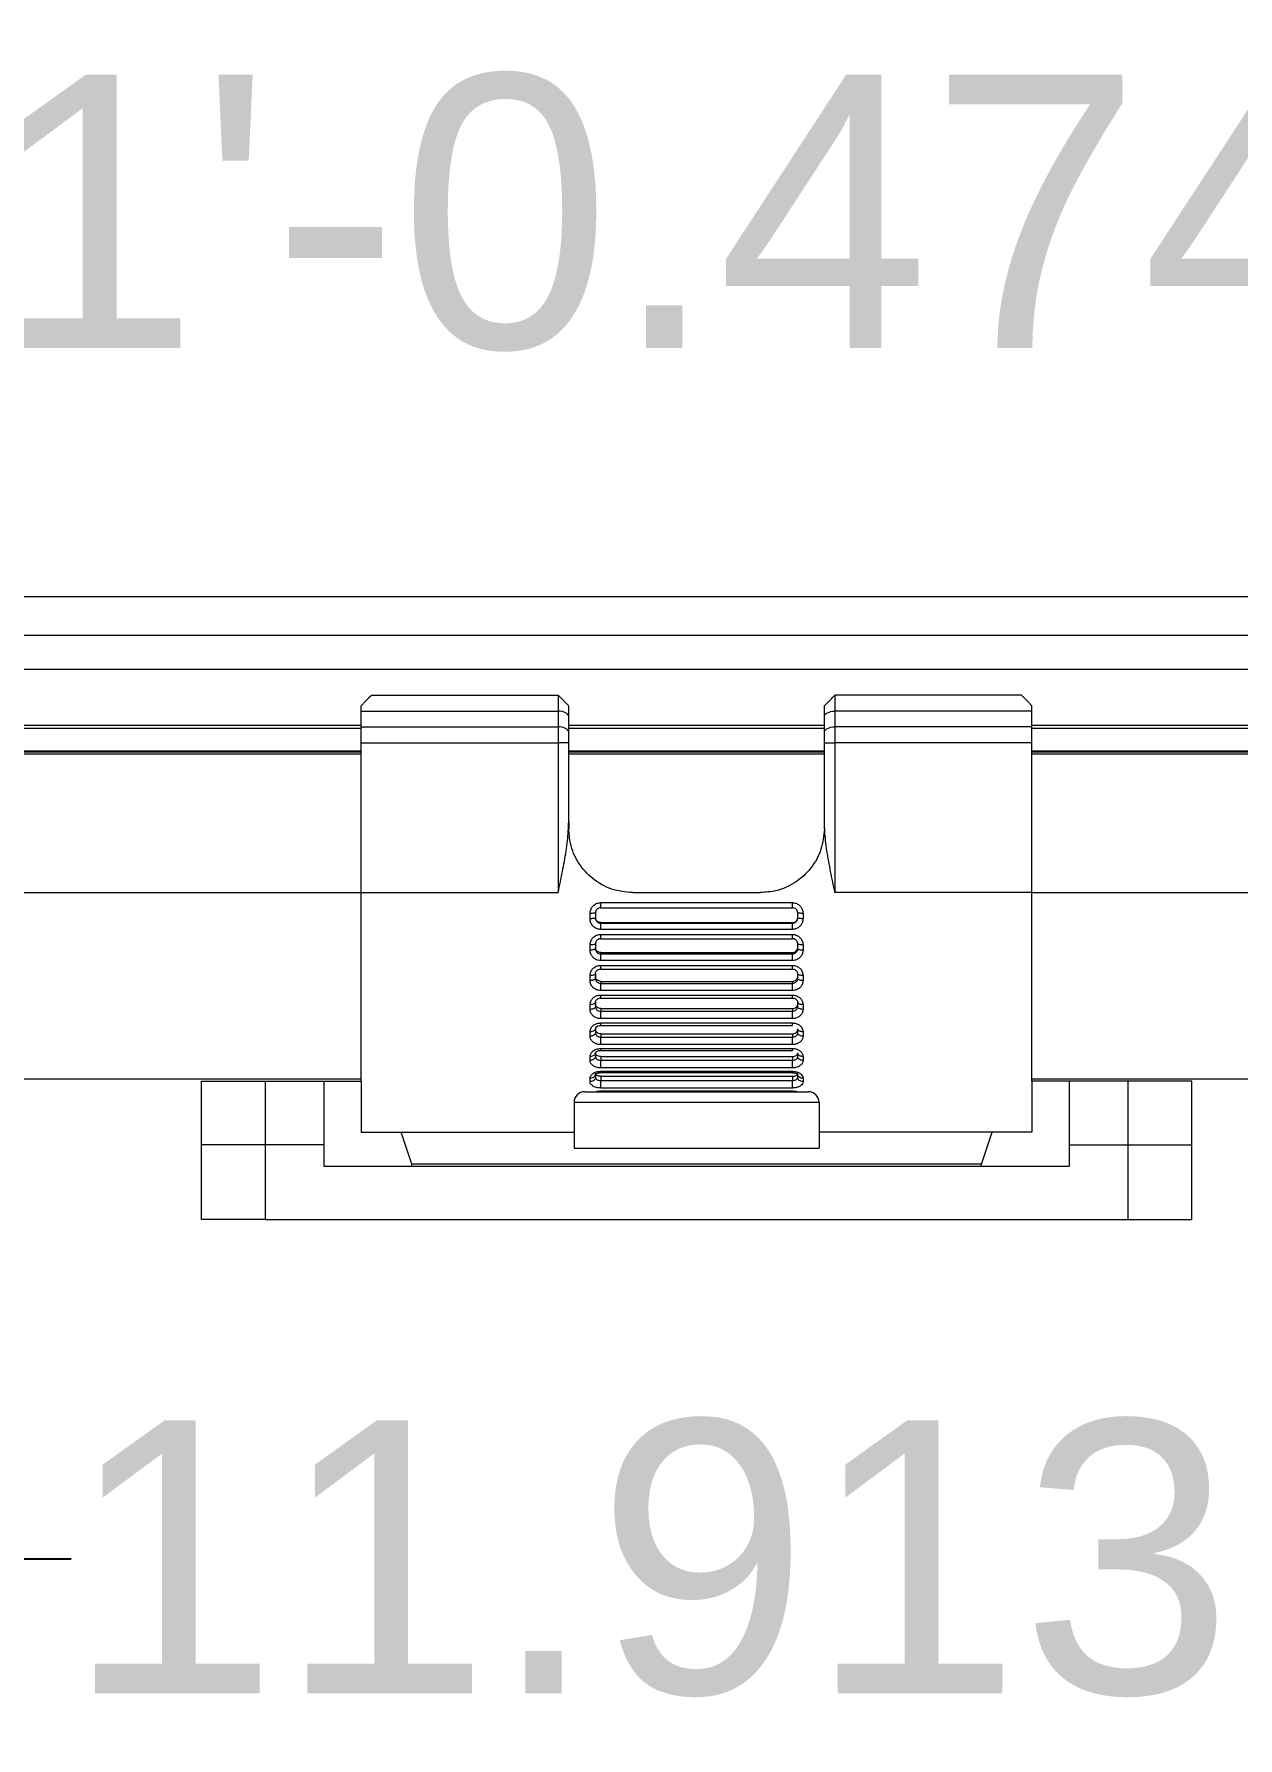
# Model space of a CAD drawing. Header units: inches. Extents: x -5.4 to 23.6, y 0 to 11.
# Drawn here: x 3.7 to 8.11, y 4.75 to 10.99 of the extents above; entities that cross this region are included whole.
import ezdxf

# ---------------------------------------------------------------- set-up
doc = ezdxf.new("R2010")
doc.units = ezdxf.units.IN
doc.header["$MEASUREMENT"] = 0
doc.layers.add('DIMENSIONS', color=253, linetype='Continuous')
doc.styles.get("Standard").update_dxf_attribs({"font": 'arial.ttf'})
doc.dimstyles.new('Big 1IN', dxfattribs={"dimtxt": 1, "dimasz": 1, "dimexe": 0.18, "dimexo": 0.0625, "dimgap": 0.09, "dimtad": 0, "dimtih": 1, "dimtoh": 1, "dimdec": 3, "dimzin": 0, "dimdsep": 46, "dimlunit": 3, "dimtxsty": 'Standard', "dimcen": 0.5, "dimadec": 0, "dimazin": 0, "dimtfac": 1, "dimtdec": 3, "dimtofl": 0, "dimtmove": 0, "dimatfit": 3, "dimfxl": 1, "dimtolj": 1, "dimtzin": 0, "dimarcsym": 0})

# ---------------------------------------------------------------- blocks, each defined once
blk = doc.blocks.new('*D5')
at = {"layer": 'Defpoints', "color": 0, "transparency": 16777216}
for p in [(12.5181, 10.3328), (0.0438, 7.629), (12.5181, 7.629)]:
    blk.add_point(p, dxfattribs=at)
at = {"layer": 'DIMENSIONS', "color": 0, "lineweight": -2, "transparency": 16777216}
for p, q in [((0.0438, 7.6915), (0.0438, 10.5128)), ((12.5181, 7.6915), (12.5181, 10.5128)), ((1.0438, 10.3328), (3.5494, 10.3328)), ((11.5181, 10.3328), (9.0125, 10.3328))]:
    blk.add_line(p, q, dxfattribs=at)
at = {"layer": 'DIMENSIONS', "color": 0, "transparency": 16777216}
for points in [[(1.0438, 10.4994), (1.0438, 10.1661), (0.0438, 10.3328)], [(11.5181, 10.4994), (11.5181, 10.1661), (12.5181, 10.3328)]]:
    blk.add_solid(points, dxfattribs=at)
at = {"layer": 'DIMENSIONS', "color": 0, "transparency": 16777216, "insert": (6.281, 10.3328), "char_height": 1, "attachment_point": 5}
blk.add_mtext('\\A1;1\'-0.474"', dxfattribs=at)
blk = doc.blocks.new('*D6')
at = {"layer": 'Defpoints', "color": 0, "transparency": 16777216}
for p in [(0.2483, 7.8219), (12.1618, 7.8219), (0.2483, 5.4066)]:
    blk.add_point(p, dxfattribs=at)
at = {"layer": 'DIMENSIONS', "color": 0, "lineweight": -2, "transparency": 16777216}
for p, q in [((0.2483, 7.7594), (0.2483, 5.2266)), ((12.1618, 7.7594), (12.1618, 5.2266)), ((1.2483, 5.4066), (3.8394, 5.4066)), ((11.1618, 5.4066), (8.5706, 5.4066))]:
    blk.add_line(p, q, dxfattribs=at)
at = {"layer": 'DIMENSIONS', "color": 0, "transparency": 16777216}
for points in [[(1.2483, 5.5733), (1.2483, 5.24), (0.2483, 5.4066)], [(11.1618, 5.5733), (11.1618, 5.24), (12.1618, 5.4066)]]:
    blk.add_solid(points, dxfattribs=at)
at = {"layer": 'DIMENSIONS', "color": 0, "transparency": 16777216, "insert": (6.205, 5.4066), "char_height": 1, "attachment_point": 5}
blk.add_mtext('\\A1;11.913"', dxfattribs=at)

msp = doc.modelspace()

# ---------------------------------------------------------------- linework, layer by layer
at = {"color": 7, "linetype": 'Continuous', "lineweight": 15}
for p, q in [((11.9162, 8.9279), (0.4549, 8.9279)), ((11.9162, 8.7869), (0.4549, 8.7869)), ((4.94, 8.5684), (5.6223, 8.5684)), ((5.6223, 8.5684), (5.6223, 8.51)), ((6.6358, 8.5684), (6.6358, 8.51)), ((7.3181, 8.5684), (6.6358, 8.5684)), ((4.9011, 8.51), (4.9011, 8.5295)), ((4.9011, 8.51), (5.6223, 8.51)), ((4.9011, 8.4525), (4.9011, 8.51)), ((5.6223, 8.51), (5.6223, 8.4525)), ((5.6612, 8.4905), (5.6612, 8.5295)), ((5.6612, 8.433), (5.6612, 8.4905)), ((6.5969, 8.4905), (6.5969, 8.5295)), ((6.5969, 8.433), (6.5969, 8.4905)), ((6.6358, 8.51), (6.6358, 8.4525)), ((7.357, 8.51), (6.6358, 8.51)), ((7.357, 8.51), (7.357, 8.5295)), ((7.357, 8.4525), (7.357, 8.51)), ((4.9011, 8.4467), (0.4549, 8.4467)), ((4.9011, 8.4525), (5.6223, 8.4525)), ((4.9011, 8.394), (4.9011, 8.4525)), ((5.6223, 8.4525), (5.6223, 8.394)), ((6.5969, 8.4467), (5.6612, 8.4467)), ((5.6612, 8.394), (5.6612, 8.433)), ((6.5969, 8.394), (6.5969, 8.433)), ((6.6358, 8.4525), (6.6358, 8.394)), ((7.357, 8.4525), (6.6358, 8.4525)), ((7.357, 8.394), (7.357, 8.4525)), ((11.9162, 8.4467), (7.357, 8.4467)), ((2.1975, 8.3609), (4.9011, 8.3609)), ((4.9011, 8.394), (5.6223, 8.394)), ((4.9011, 7.8455), (4.9011, 8.394)), ((5.6612, 8.394), (5.6223, 8.394)), ((5.6223, 8.394), (5.6223, 7.8455)), ((5.6612, 8.1041), (5.6612, 8.394)), ((5.6612, 8.3609), (6.5969, 8.3609)), ((6.5969, 8.394), (6.6358, 8.394)), ((6.5969, 8.1041), (6.5969, 8.394)), ((7.357, 8.394), (6.6358, 8.394)), ((6.6358, 8.394), (6.6358, 7.8455)), ((7.357, 7.8455), (7.357, 8.394)), ((7.357, 8.3609), (10.1736, 8.3609)), ((5.6612, 8.1041), (5.6612, 8.0794)), ((6.5969, 8.0794), (6.5969, 8.1041)), ((4.9011, 7.1555), (4.9011, 7.8455)), ((4.9011, 7.8455), (5.6223, 7.8455)), ((5.7781, 7.8087), (6.4799, 7.8087)), ((5.8951, 7.8455), (6.3629, 7.8455)), ((7.357, 7.8455), (6.6358, 7.8455)), ((7.357, 7.1555), (7.357, 7.8455)), ((5.7392, 7.7499), (5.7392, 7.7694)), ((5.7587, 7.7711), (5.7587, 7.7521)), ((5.778, 7.79), (6.48, 7.79)), ((6.4994, 7.7521), (6.4994, 7.7711)), ((6.5189, 7.7695), (6.5189, 7.75)), ((5.778, 7.6764), (6.48, 7.6764)), ((6.48, 7.7109), (5.7781, 7.7109)), ((5.7781, 7.6925), (6.4799, 7.6925)), ((5.7782, 7.7357), (5.7782, 7.7332)), ((5.7782, 7.7357), (6.4799, 7.7357)), ((5.7782, 7.7332), (6.4799, 7.7332)), ((6.4799, 7.7357), (6.4799, 7.7332)), ((5.7392, 7.6348), (5.7392, 7.6539)), ((5.7587, 7.6581), (5.7587, 7.6396)), ((5.7782, 7.6262), (5.7782, 7.6212)), ((5.7782, 7.6262), (6.4799, 7.6262)), ((5.7782, 7.6212), (6.4799, 7.6212)), ((6.4799, 7.6262), (6.4799, 7.6212)), ((6.4994, 7.6396), (6.4994, 7.6581)), ((6.5189, 7.654), (6.5189, 7.6349)), ((5.778, 7.5655), (6.48, 7.5655)), ((6.48, 7.5969), (5.7781, 7.5969)), ((5.7781, 7.5791), (6.4799, 7.5791)), ((5.7392, 7.5235), (5.7392, 7.5418)), ((5.7587, 7.5485), (5.7587, 7.5307)), ((6.48, 7.4872), (5.7781, 7.4872)), ((5.7782, 7.5206), (5.7782, 7.5132)), ((5.7782, 7.5206), (6.4799, 7.5206)), ((5.7782, 7.5132), (6.4799, 7.5132)), ((6.4799, 7.5206), (6.4799, 7.5132)), ((6.4994, 7.5307), (6.4994, 7.5485)), ((6.5189, 7.5419), (6.5189, 7.5236)), ((5.7392, 7.4179), (5.7392, 7.4351)), ((5.7587, 7.4442), (5.7587, 7.4275)), ((5.778, 7.4592), (6.48, 7.4592)), ((5.7781, 7.4704), (6.4799, 7.4704)), ((6.4994, 7.4275), (6.4994, 7.4442)), ((6.5189, 7.4352), (6.5189, 7.418)), ((6.48, 7.384), (5.7781, 7.384)), ((5.7781, 7.3683), (6.4799, 7.3683)), ((5.7782, 7.4208), (5.7782, 7.4111)), ((5.7782, 7.4208), (6.4799, 7.4208)), ((5.7782, 7.4111), (6.4799, 7.4111)), ((6.4799, 7.4208), (6.4799, 7.4111)), ((5.7392, 7.3199), (5.7392, 7.3357)), ((5.7587, 7.347), (5.7587, 7.3316)), ((5.778, 7.3594), (6.48, 7.3594)), ((5.7782, 7.3285), (6.4799, 7.3285)), ((5.7782, 7.3285), (5.7782, 7.3166)), ((5.7782, 7.3166), (6.4799, 7.3166)), ((6.4799, 7.3285), (6.4799, 7.3166)), ((6.4994, 7.3316), (6.4994, 7.347)), ((6.5189, 7.3358), (6.5189, 7.32)), ((5.7392, 7.2312), (5.7392, 7.2453)), ((5.7587, 7.2587), (5.7587, 7.2449)), ((5.778, 7.2679), (6.48, 7.2679)), ((6.48, 7.2889), (5.7781, 7.2889)), ((5.7781, 7.2747), (6.4799, 7.2747)), ((5.7782, 7.2454), (6.4799, 7.2454)), ((5.7782, 7.2454), (5.7782, 7.2316)), ((6.4799, 7.2454), (6.4799, 7.2316)), ((6.4994, 7.2449), (6.4994, 7.2587)), ((6.5189, 7.2454), (6.5189, 7.2313)), ((5.7587, 7.1807), (5.7587, 7.1689)), ((5.778, 7.1863), (6.48, 7.1863)), ((6.48, 7.2037), (5.7781, 7.2037)), ((5.7781, 7.1912), (6.4799, 7.1912)), ((5.7782, 7.2316), (6.4799, 7.2316)), ((6.4994, 7.1689), (6.4994, 7.1807)), ((2.1975, 7.1633), (4.9011, 7.1633)), ((4.3163, 7.1553), (4.5502, 7.1553)), ((4.3163, 6.9216), (4.3163, 7.1553)), ((4.4722, 7.1555), (4.9011, 7.1555)), ((4.4722, 7.1555), (4.4722, 7.1553)), ((4.5502, 7.1553), (4.5502, 6.9216)), ((4.5502, 7.1553), (4.7646, 7.1553)), ((4.7646, 7.1553), (4.7646, 6.9216)), ((4.9011, 7.1555), (4.9011, 6.9684)), ((5.7197, 7.1165), (6.5384, 7.1165)), ((5.7392, 7.1534), (5.7392, 7.1656)), ((6.48, 7.13), (5.7781, 7.13)), ((5.7781, 7.1194), (6.4799, 7.1194)), ((5.7782, 7.173), (6.4799, 7.173)), ((5.7782, 7.173), (5.7782, 7.1575)), ((5.7782, 7.1575), (6.4799, 7.1575)), ((6.4799, 7.173), (6.4799, 7.1575)), ((6.5189, 7.1657), (6.5189, 7.1535)), ((7.357, 7.1633), (10.1736, 7.1633)), ((7.357, 7.1555), (7.357, 6.9684)), ((7.7859, 7.1555), (7.357, 7.1555)), ((7.4935, 7.1553), (7.4935, 6.9216)), ((7.7079, 7.1553), (7.4935, 7.1553)), ((7.7079, 7.1553), (7.7079, 6.9216)), ((7.9418, 7.1553), (7.7079, 7.1553)), ((7.7859, 7.1555), (7.7859, 7.1553)), ((7.9418, 6.9216), (7.9418, 7.1553)), ((6.5774, 7.0775), (5.6807, 7.0775)), ((5.6807, 7.0775), (5.6807, 6.9099)), ((6.5774, 7.0775), (6.5774, 6.9099)), ((4.9011, 6.9684), (5.0472, 6.9684)), ((5.0862, 6.8514), (5.0472, 6.9684)), ((5.0472, 6.9684), (5.6807, 6.9684)), ((7.2108, 6.9684), (6.5774, 6.9684)), ((7.1719, 6.8514), (7.2108, 6.9684)), ((7.357, 6.9684), (7.2108, 6.9684)), ((4.5502, 6.9216), (4.3163, 6.9216)), ((4.3163, 6.6487), (4.3163, 6.9216)), ((4.7646, 6.9216), (4.5502, 6.9216)), ((4.5502, 6.9216), (4.5502, 6.6487)), ((4.7646, 6.9216), (4.7646, 6.8436)), ((5.6807, 6.9099), (6.5774, 6.9099)), ((7.4935, 6.9216), (7.7079, 6.9216)), ((7.4935, 6.9216), (7.4935, 6.8436)), ((7.7079, 6.9216), (7.9418, 6.9216)), ((7.7079, 6.9216), (7.7079, 6.6487)), ((7.9418, 6.6487), (7.9418, 6.9216)), ((4.7646, 6.8436), (7.4935, 6.8436)), ((5.0862, 6.8436), (5.0862, 6.8514)), ((7.1719, 6.8514), (5.0862, 6.8514)), ((7.1719, 6.8436), (7.1719, 6.8514)), ((4.5502, 6.6487), (4.3163, 6.6487)), ((4.5502, 6.6487), (7.7079, 6.6487)), ((7.7079, 6.6487), (7.9418, 6.6487))]:
    msp.add_line(p, q, dxfattribs=at)
at = {"color": 8, "linetype": 'Continuous', "lineweight": 15}
for p, q in [((11.9162, 8.7864), (0.4549, 8.7864)), ((11.9162, 8.6619), (0.4549, 8.6619)), ((0.4549, 8.4584), (4.9011, 8.4584)), ((5.6612, 8.4584), (6.5969, 8.4584)), ((7.357, 8.4584), (11.9162, 8.4584)), ((2.1975, 8.3648), (4.9011, 8.3648)), ((5.6612, 8.3648), (6.5969, 8.3648)), ((7.357, 8.3648), (10.1736, 8.3648)), ((2.1975, 8.3531), (4.9011, 8.3531)), ((5.6612, 8.3531), (6.5969, 8.3531)), ((7.357, 8.3531), (10.1736, 8.3531)), ((2.1975, 7.8455), (4.9011, 7.8455)), ((7.357, 7.8455), (10.1736, 7.8455))]:
    msp.add_line(p, q, dxfattribs=at)
at = {"color": 7, "linetype": 'Continuous', "lineweight": 15, "flags": 128}
for points in [[(4.94, 8.5684), (4.9375, 8.5659), (4.9299, 8.5583), (4.9175, 8.5459), (4.9011, 8.5295)], [(7.3181, 8.5684), (7.3206, 8.5659), (7.3282, 8.5583), (7.3406, 8.5459), (7.357, 8.5295)], [(5.6612, 8.4905), (5.6605, 8.4943), (5.6583, 8.4979), (5.6547, 8.5013), (5.6498, 8.5043), (5.6439, 8.5067), (5.6372, 8.5085), (5.6299, 8.5096), (5.6223, 8.51)], [(6.5969, 8.4905), (6.5976, 8.4943), (6.5998, 8.4979), (6.6034, 8.5013), (6.6083, 8.5043), (6.6142, 8.5067), (6.6209, 8.5085), (6.6282, 8.5096), (6.6358, 8.51)], [(5.6612, 8.433), (5.6605, 8.4368), (5.6583, 8.4405), (5.6547, 8.4439), (5.6498, 8.4468), (5.6439, 8.4492), (5.6372, 8.451), (5.6299, 8.4521), (5.6223, 8.4525)], [(6.5969, 8.433), (6.5976, 8.4368), (6.5998, 8.4405), (6.6034, 8.4439), (6.6083, 8.4468), (6.6142, 8.4492), (6.6209, 8.451), (6.6282, 8.4521), (6.6358, 8.4525)], [(5.7587, 7.347), (5.7587, 7.347), (5.7587, 7.347), (5.7599, 7.3508), (5.7629, 7.3543), (5.7676, 7.3572), (5.7739, 7.3591), (5.7782, 7.3592)]]:
    msp.add_lwpolyline(points, dxfattribs=at)
at = {"color": 7, "linetype": 'Continuous', "lineweight": 15}
for centre, start, end in [((5.7197, 7.0775), 90, 180), ((6.5384, 7.0775), 0, 90)]:
    msp.add_arc(centre, 0.039, start, end, dxfattribs=at)
for points, knots in [([(5.6612, 8.5295), (5.6613, 8.5294), (5.6614, 8.5293), (5.6601, 8.5306), (5.6582, 8.5325), (5.6551, 8.5356), (5.6518, 8.5389), (5.648, 8.5427), (5.6436, 8.5471), (5.6379, 8.5528), (5.6311, 8.5597), (5.6246, 8.5661), (5.6224, 8.5684), (5.6223, 8.5684), (5.6223, 8.5684)], [0, 0, 0, 0, 0.206108, 0.278374, 0.351164, 0.392378, 0.433903, 0.470873, 0.508396, 0.568596, 0.658083, 0.79227, 0.97583, 1, 1, 1, 1]), ([(6.5969, 8.5295), (6.5968, 8.5294), (6.5966, 8.5293), (6.598, 8.5306), (6.5999, 8.5325), (6.603, 8.5356), (6.6063, 8.5389), (6.6101, 8.5427), (6.6145, 8.5471), (6.6202, 8.5528), (6.627, 8.5597), (6.6335, 8.5661), (6.6357, 8.5684), (6.6358, 8.5684), (6.6358, 8.5684)], [0, 0, 0, 0, 0.206108, 0.278374, 0.351164, 0.392378, 0.433903, 0.470873, 0.508396, 0.568596, 0.658083, 0.79227, 0.97583, 1, 1, 1, 1]), ([(5.6223, 7.8455), (5.6223, 7.8459), (5.6278, 7.8717), (5.6358, 7.9098), (5.6477, 7.9727), (5.658, 8.0334), (5.6602, 8.0813), (5.6612, 8.1041)], [0, 0, 0, 0, 0.004402, 0.298112, 0.438388, 0.73222, 1, 1, 1, 1]), ([(5.8951, 7.8455), (5.8689, 7.8481), (5.8163, 7.8533), (5.7463, 7.8935), (5.6938, 7.9523), (5.6654, 8.0182), (5.6625, 8.0613), (5.6612, 8.0794)], [0, 0, 0, 0, 0.212997, 0.42601, 0.638348, 0.848106, 1, 1, 1, 1]), ([(6.5969, 8.0794), (6.5945, 8.0539), (6.5897, 8.003), (6.5509, 7.9333), (6.4931, 7.8801), (6.4271, 7.8502), (6.3821, 7.8469), (6.3629, 7.8455)], [0, 0, 0, 0, 0.21253, 0.425272, 0.63417, 0.844608, 1, 1, 1, 1]), ([(6.6358, 7.8455), (6.6358, 7.8459), (6.6303, 7.8717), (6.6223, 7.9098), (6.6104, 7.9727), (6.6001, 8.0334), (6.5979, 8.0813), (6.5969, 8.1041)], [0, 0, 0, 0, 0.004402, 0.298112, 0.438388, 0.73222, 1, 1, 1, 1]), ([(5.7392, 7.7694), (5.7396, 7.7739), (5.7403, 7.781), (5.7454, 7.7914), (5.7529, 7.8003), (5.7647, 7.8073), (5.7737, 7.8083), (5.7781, 7.8087)], [0, 0, 0, 0, 0.219076, 0.347748, 0.564774, 0.782964, 1, 1, 1, 1]), ([(5.7782, 7.7901), (5.7782, 7.7901), (5.7782, 7.7903), (5.7782, 7.7929), (5.7782, 7.7963), (5.7781, 7.7998), (5.7781, 7.804), (5.7781, 7.8071), (5.7781, 7.8087)], [0, 0, 0, 0, 0.198983, 0.431483, 0.560933, 0.69884, 0.845197, 1, 1, 1, 1]), ([(6.4799, 7.8087), (6.4843, 7.8083), (6.4888, 7.8079), (6.4972, 7.8049), (6.5052, 7.8004), (6.5139, 7.7901), (6.5183, 7.7792), (6.5187, 7.7721), (6.5189, 7.7695)], [0, 0, 0, 0, 0.214033, 0.218636, 0.436909, 0.654019, 0.86987, 1, 1, 1, 1]), ([(6.4799, 7.7901), (6.4799, 7.7902), (6.4799, 7.7905), (6.4799, 7.7947), (6.4799, 7.801), (6.4799, 7.8061), (6.4799, 7.8087)], [0, 0, 0, 0, 0.249999, 0.500001, 0.750002, 1, 1, 1, 1]), ([(5.7587, 7.7711), (5.7584, 7.7708), (5.7578, 7.7704), (5.7533, 7.7698), (5.7469, 7.7695), (5.7418, 7.7694), (5.7392, 7.7694)], [0, 0, 0, 0, 0.25, 0.5, 0.75, 1, 1, 1, 1]), ([(5.7587, 7.7521), (5.7585, 7.7519), (5.7581, 7.7514), (5.7553, 7.7508), (5.7517, 7.7504), (5.7481, 7.7502), (5.7439, 7.75), (5.7408, 7.7499), (5.7392, 7.7499)], [0, 0, 0, 0, 0.196334, 0.427965, 0.557629, 0.696193, 0.843652, 1, 1, 1, 1]), ([(5.7781, 7.7109), (5.7751, 7.7111), (5.7678, 7.7116), (5.7569, 7.7164), (5.7471, 7.7252), (5.7405, 7.7368), (5.7396, 7.7455), (5.7392, 7.7499)], [0, 0, 0, 0, 0.143917, 0.357304, 0.5703, 0.784657, 1, 1, 1, 1]), ([(5.7782, 7.7901), (5.7782, 7.7901), (5.7759, 7.7901), (5.7714, 7.7893), (5.7655, 7.786), (5.7612, 7.781), (5.7591, 7.7758), (5.7587, 7.7724), (5.7587, 7.7711), (5.7587, 7.7711)], [0, 0, 0, 0, 0.000077, 0.224304, 0.445041, 0.660321, 0.871897, 0.999923, 1, 1, 1, 1]), ([(5.7782, 7.7357), (5.7756, 7.736), (5.7706, 7.7366), (5.7641, 7.7408), (5.7605, 7.7459), (5.7589, 7.7506), (5.7588, 7.753), (5.7587, 7.7542)], [0, 0, 0, 0, 0.254896, 0.506769, 0.754299, 0.876836, 1, 1, 1, 1]), ([(5.7587, 7.7521), (5.7587, 7.7521), (5.7587, 7.75), (5.7594, 7.7458), (5.7626, 7.7402), (5.7675, 7.7359), (5.773, 7.7336), (5.7767, 7.7332), (5.7782, 7.7332), (5.7782, 7.7332)], [0, 0, 0, 0, 0.000078, 0.210323, 0.420766, 0.63317, 0.850397, 0.999923, 1, 1, 1, 1]), ([(6.4994, 7.7711), (6.4994, 7.7711), (6.4994, 7.7724), (6.499, 7.7758), (6.4969, 7.781), (6.4926, 7.786), (6.4867, 7.7893), (6.4822, 7.7901), (6.4799, 7.7901), (6.4799, 7.7901)], [0, 0, 0, 0, 0.000077, 0.128103, 0.339678, 0.554959, 0.775696, 0.999922, 1, 1, 1, 1]), ([(6.4799, 7.7357), (6.4824, 7.736), (6.4875, 7.7366), (6.494, 7.7408), (6.4976, 7.7459), (6.4992, 7.7506), (6.4993, 7.753), (6.4994, 7.7542)], [0, 0, 0, 0, 0.254897, 0.506769, 0.754299, 0.876836, 1, 1, 1, 1]), ([(6.4799, 7.7332), (6.4799, 7.7332), (6.4814, 7.7332), (6.4851, 7.7336), (6.4906, 7.7359), (6.4955, 7.7402), (6.4986, 7.7458), (6.4994, 7.75), (6.4994, 7.7521), (6.4994, 7.7521)], [0, 0, 0, 0, 0.000078, 0.149604, 0.366831, 0.579234, 0.789678, 0.999922, 1, 1, 1, 1]), ([(6.5189, 7.75), (6.5184, 7.7455), (6.5176, 7.7368), (6.5109, 7.7251), (6.5012, 7.7164), (6.4902, 7.7116), (6.483, 7.7111), (6.48, 7.7109)], [0, 0, 0, 0, 0.218413, 0.430309, 0.643077, 0.856236, 1, 1, 1, 1]), ([(6.5189, 7.7695), (6.5168, 7.7695), (6.5123, 7.7695), (6.5072, 7.7698), (6.5036, 7.7701), (6.5013, 7.7704), (6.4997, 7.7707), (6.4995, 7.7709), (6.4994, 7.7711)], [0, 0, 0, 0, 0.203912, 0.438068, 0.567105, 0.703778, 0.848076, 1, 1, 1, 1]), ([(6.5189, 7.75), (6.5163, 7.75), (6.5112, 7.7501), (6.5047, 7.7506), (6.5003, 7.7513), (6.4997, 7.7518), (6.4994, 7.7521)], [0, 0, 0, 0, 0.25208, 0.502774, 0.75208, 1, 1, 1, 1]), ([(5.7392, 7.6539), (5.7396, 7.6583), (5.7403, 7.6652), (5.7454, 7.6755), (5.7529, 7.6843), (5.7647, 7.6912), (5.7737, 7.6921), (5.7781, 7.6925)], [0, 0, 0, 0, 0.219076, 0.347748, 0.564775, 0.782964, 1, 1, 1, 1]), ([(5.7782, 7.6768), (5.7782, 7.6768), (5.7759, 7.6768), (5.7714, 7.6761), (5.7655, 7.6728), (5.7612, 7.6679), (5.7591, 7.6627), (5.7587, 7.6594), (5.7587, 7.6581), (5.7587, 7.6581)], [0, 0, 0, 0, 0.000077, 0.224304, 0.445041, 0.660319, 0.871898, 0.999921, 1, 1, 1, 1]), ([(5.7781, 7.7109), (5.7781, 7.7122), (5.7781, 7.715), (5.7781, 7.7202), (5.7782, 7.7249), (5.7782, 7.7286), (5.7782, 7.7317), (5.7782, 7.7326), (5.7782, 7.7332)], [0, 0, 0, 0, 0.130792, 0.270449, 0.500082, 0.6303, 0.757218, 1, 1, 1, 1]), ([(5.7782, 7.6768), (5.7782, 7.6766), (5.7782, 7.6761), (5.7782, 7.678), (5.7782, 7.6809), (5.7781, 7.684), (5.7781, 7.688), (5.7781, 7.691), (5.7781, 7.6925)], [0, 0, 0, 0, 0.198981, 0.431483, 0.560933, 0.698839, 0.845198, 1, 1, 1, 1]), ([(6.48, 7.7109), (6.48, 7.7131), (6.48, 7.7176), (6.48, 7.7232), (6.48, 7.7272), (6.48, 7.73), (6.4799, 7.7323), (6.4799, 7.7329), (6.4799, 7.7332)], [0, 0, 0, 0, 0.21353, 0.435926, 0.562265, 0.698395, 0.84431, 1, 1, 1, 1]), ([(6.4799, 7.6925), (6.4843, 7.6922), (6.4888, 7.6918), (6.4972, 7.6888), (6.5052, 7.6843), (6.5139, 7.6742), (6.5183, 7.6635), (6.5187, 7.6566), (6.5189, 7.654)], [0, 0, 0, 0, 0.214033, 0.218636, 0.436908, 0.654018, 0.86987, 1, 1, 1, 1]), ([(6.4799, 7.6768), (6.4799, 7.6766), (6.4799, 7.6762), (6.4799, 7.6795), (6.4799, 7.685), (6.4799, 7.69), (6.4799, 7.6925)], [0, 0, 0, 0, 0.249998, 0.499999, 0.749998, 1, 1, 1, 1]), ([(6.4994, 7.6581), (6.4994, 7.6581), (6.4994, 7.6594), (6.499, 7.6627), (6.4969, 7.6679), (6.4926, 7.6728), (6.4867, 7.6761), (6.4822, 7.6768), (6.4799, 7.6768), (6.4799, 7.6768)], [0, 0, 0, 0, 0.000079, 0.128102, 0.33968, 0.554959, 0.775696, 0.999922, 1, 1, 1, 1]), ([(5.7587, 7.6581), (5.7584, 7.6576), (5.7578, 7.6565), (5.7533, 7.6551), (5.7469, 7.6541), (5.7418, 7.6539), (5.7392, 7.6539)], [0, 0, 0, 0, 0.25, 0.5, 0.749999, 1, 1, 1, 1]), ([(5.7587, 7.6396), (5.7585, 7.6391), (5.7581, 7.6381), (5.7553, 7.6368), (5.7517, 7.6359), (5.7481, 7.6354), (5.7439, 7.6349), (5.7408, 7.6349), (5.7392, 7.6348)], [0, 0, 0, 0, 0.196333, 0.427965, 0.557629, 0.696193, 0.843653, 1, 1, 1, 1]), ([(5.7781, 7.5969), (5.7751, 7.5971), (5.7678, 7.5976), (5.7569, 7.6022), (5.7471, 7.6107), (5.7405, 7.6221), (5.7396, 7.6306), (5.7392, 7.6348)], [0, 0, 0, 0, 0.143917, 0.357304, 0.5703, 0.784657, 1, 1, 1, 1]), ([(5.7782, 7.6262), (5.7756, 7.6265), (5.7706, 7.627), (5.7641, 7.6312), (5.7605, 7.6362), (5.7589, 7.6407), (5.7588, 7.6431), (5.7587, 7.6443)], [0, 0, 0, 0, 0.254896, 0.506768, 0.754299, 0.876835, 1, 1, 1, 1]), ([(5.7587, 7.6396), (5.7587, 7.6396), (5.7587, 7.6375), (5.7594, 7.6334), (5.7626, 7.628), (5.7675, 7.6238), (5.773, 7.6216), (5.7767, 7.6212), (5.7782, 7.6212), (5.7782, 7.6212)], [0, 0, 0, 0, 0.000077, 0.210323, 0.420766, 0.63317, 0.850397, 0.999923, 1, 1, 1, 1]), ([(5.7781, 7.5969), (5.7781, 7.5983), (5.7781, 7.6009), (5.7781, 7.6061), (5.7782, 7.611), (5.7782, 7.6152), (5.7782, 7.6189), (5.7782, 7.6203), (5.7782, 7.6212)], [0, 0, 0, 0, 0.138026, 0.258333, 0.500005, 0.630244, 0.757182, 1, 1, 1, 1]), ([(6.4799, 7.6262), (6.4824, 7.6265), (6.4875, 7.627), (6.494, 7.6312), (6.4976, 7.6362), (6.4992, 7.6407), (6.4993, 7.6431), (6.4994, 7.6443)], [0, 0, 0, 0, 0.254897, 0.506768, 0.754299, 0.876835, 1, 1, 1, 1]), ([(6.4799, 7.6212), (6.4799, 7.6212), (6.4814, 7.6212), (6.4851, 7.6216), (6.4906, 7.6238), (6.4955, 7.628), (6.4986, 7.6334), (6.4994, 7.6375), (6.4994, 7.6396), (6.4994, 7.6396)], [0, 0, 0, 0, 0.000078, 0.149604, 0.366831, 0.579234, 0.789677, 0.999923, 1, 1, 1, 1]), ([(6.48, 7.5969), (6.48, 7.5992), (6.48, 7.6038), (6.48, 7.6096), (6.48, 7.6138), (6.48, 7.6169), (6.4799, 7.6196), (6.4799, 7.6207), (6.4799, 7.6212)], [0, 0, 0, 0, 0.230792, 0.442076, 0.564837, 0.698755, 0.843812, 1, 1, 1, 1]), ([(6.5189, 7.6349), (6.5184, 7.6306), (6.5176, 7.622), (6.5109, 7.6107), (6.5012, 7.6022), (6.4902, 7.5976), (6.483, 7.5971), (6.48, 7.5969)], [0, 0, 0, 0, 0.218413, 0.430309, 0.643078, 0.856237, 1, 1, 1, 1]), ([(6.5189, 7.654), (6.5168, 7.654), (6.5123, 7.6541), (6.5072, 7.6548), (6.5036, 7.6555), (6.5013, 7.6563), (6.4997, 7.6572), (6.4995, 7.6578), (6.4994, 7.6581)], [0, 0, 0, 0, 0.203911, 0.438069, 0.567105, 0.703776, 0.848076, 1, 1, 1, 1]), ([(6.5189, 7.6349), (6.5163, 7.635), (6.5112, 7.6351), (6.5047, 7.6362), (6.5003, 7.6378), (6.4997, 7.639), (6.4994, 7.6396)], [0, 0, 0, 0, 0.25208, 0.502773, 0.752079, 1, 1, 1, 1]), ([(5.7392, 7.5418), (5.7396, 7.546), (5.7403, 7.5527), (5.7454, 7.5627), (5.7529, 7.5711), (5.7647, 7.5778), (5.7737, 7.5786), (5.7781, 7.5791)], [0, 0, 0, 0, 0.219076, 0.347748, 0.564774, 0.782964, 1, 1, 1, 1]), ([(5.7591, 7.5481), (5.759, 7.5496), (5.759, 7.5534), (5.7617, 7.558), (5.7666, 7.5627), (5.7748, 7.5659), (5.7813, 7.5657), (5.7853, 7.5655)], [0, 0, 0, 0, 0.128204, 0.324033, 0.503823, 0.694449, 1, 1, 1, 1]), ([(5.7782, 7.5655), (5.7782, 7.5657), (5.7782, 7.5661), (5.7782, 7.5685), (5.7781, 7.5711), (5.7781, 7.5747), (5.7781, 7.5776), (5.7781, 7.5791)], [0, 0, 0, 0, 0.289248, 0.451086, 0.623495, 0.806468, 1, 1, 1, 1]), ([(6.4799, 7.5791), (6.4843, 7.5787), (6.4888, 7.5783), (6.4972, 7.5755), (6.5052, 7.5711), (6.5139, 7.5614), (6.5183, 7.551), (6.5187, 7.5444), (6.5189, 7.5419)], [0, 0, 0, 0, 0.214033, 0.218636, 0.436909, 0.654019, 0.869869, 1, 1, 1, 1]), ([(6.4799, 7.5657), (6.4799, 7.5657), (6.4799, 7.5652), (6.4799, 7.5673), (6.4799, 7.5719), (6.4799, 7.5767), (6.4799, 7.5791)], [0, 0, 0, 0, 0.05273, 0.368487, 0.684243, 1, 1, 1, 1]), ([(6.4799, 7.5651), (6.4817, 7.5651), (6.486, 7.5652), (6.492, 7.5622), (6.4967, 7.5576), (6.4992, 7.553), (6.4991, 7.5492), (6.4991, 7.5476)], [0, 0, 0, 0, 0.17309, 0.39291, 0.612931, 0.841169, 1, 1, 1, 1]), ([(5.7587, 7.5485), (5.7584, 7.5477), (5.7578, 7.5459), (5.7533, 7.5437), (5.7469, 7.5421), (5.7418, 7.5419), (5.7392, 7.5418)], [0, 0, 0, 0, 0.25, 0.500001, 0.75, 1, 1, 1, 1]), ([(5.7587, 7.5307), (5.7585, 7.53), (5.7581, 7.5284), (5.7553, 7.5265), (5.7517, 7.5252), (5.7481, 7.5243), (5.7439, 7.5237), (5.7408, 7.5236), (5.7392, 7.5235)], [0, 0, 0, 0, 0.196335, 0.427966, 0.557629, 0.696193, 0.843652, 1, 1, 1, 1]), ([(5.7781, 7.4872), (5.7751, 7.4874), (5.7678, 7.4879), (5.7569, 7.4923), (5.7471, 7.5005), (5.7405, 7.5113), (5.7396, 7.5194), (5.7392, 7.5235)], [0, 0, 0, 0, 0.143917, 0.357304, 0.5703, 0.784656, 1, 1, 1, 1]), ([(5.7782, 7.5206), (5.7756, 7.5209), (5.7706, 7.5214), (5.7641, 7.5253), (5.7605, 7.5301), (5.7589, 7.5345), (5.7588, 7.5368), (5.7587, 7.5379)], [0, 0, 0, 0, 0.254896, 0.506767, 0.754299, 0.876835, 1, 1, 1, 1]), ([(5.7587, 7.5307), (5.7587, 7.5307), (5.7587, 7.5288), (5.7594, 7.5248), (5.7626, 7.5196), (5.7675, 7.5156), (5.773, 7.5136), (5.7767, 7.5132), (5.7782, 7.5132), (5.7782, 7.5132)], [0, 0, 0, 0, 0.000078, 0.210322, 0.420765, 0.633169, 0.850397, 0.999923, 1, 1, 1, 1]), ([(5.7781, 7.4872), (5.7781, 7.4887), (5.7781, 7.4912), (5.7781, 7.4963), (5.7782, 7.5014), (5.7782, 7.506), (5.7782, 7.5101), (5.7782, 7.5119), (5.7782, 7.5132)], [0, 0, 0, 0, 0.146955, 0.254934, 0.49997, 0.630218, 0.757165, 1, 1, 1, 1]), ([(6.4799, 7.5206), (6.4824, 7.5209), (6.4875, 7.5214), (6.494, 7.5253), (6.4976, 7.5301), (6.4992, 7.5345), (6.4993, 7.5368), (6.4994, 7.5379)], [0, 0, 0, 0, 0.254897, 0.506767, 0.754299, 0.876835, 1, 1, 1, 1]), ([(6.4799, 7.5132), (6.4799, 7.5132), (6.4814, 7.5132), (6.4851, 7.5136), (6.4906, 7.5156), (6.4955, 7.5196), (6.4986, 7.5248), (6.4994, 7.5288), (6.4994, 7.5307), (6.4994, 7.5307)], [0, 0, 0, 0, 0.000078, 0.149604, 0.366832, 0.579235, 0.789678, 0.999922, 1, 1, 1, 1]), ([(6.48, 7.4872), (6.48, 7.4897), (6.48, 7.4942), (6.48, 7.5015), (6.48, 7.507), (6.4799, 7.511), (6.4799, 7.5124), (6.4799, 7.5132)], [0, 0, 0, 0, 0.249391, 0.451395, 0.69954, 0.843392, 1, 1, 1, 1]), ([(6.5189, 7.5236), (6.5184, 7.5194), (6.5176, 7.5112), (6.5109, 7.5004), (6.5012, 7.4923), (6.4902, 7.4879), (6.483, 7.4874), (6.48, 7.4872)], [0, 0, 0, 0, 0.218412, 0.430308, 0.643077, 0.856236, 1, 1, 1, 1]), ([(6.5189, 7.5419), (6.5168, 7.542), (6.5123, 7.5421), (6.5072, 7.5431), (6.5036, 7.5444), (6.5013, 7.5456), (6.4997, 7.547), (6.4995, 7.548), (6.4994, 7.5485)], [0, 0, 0, 0, 0.203912, 0.438068, 0.567104, 0.703775, 0.848075, 1, 1, 1, 1]), ([(6.5189, 7.5236), (6.5163, 7.5237), (6.5112, 7.5239), (6.5047, 7.5256), (6.5003, 7.528), (6.4997, 7.5298), (6.4994, 7.5307)], [0, 0, 0, 0, 0.25208, 0.502773, 0.75208, 1, 1, 1, 1]), ([(5.7392, 7.4351), (5.7396, 7.4391), (5.7403, 7.4454), (5.7454, 7.4548), (5.7529, 7.4628), (5.7647, 7.4691), (5.7737, 7.4699), (5.7781, 7.4704)], [0, 0, 0, 0, 0.219076, 0.347748, 0.564775, 0.782965, 1, 1, 1, 1]), ([(5.7587, 7.4442), (5.7584, 7.443), (5.7578, 7.4406), (5.7533, 7.4376), (5.7469, 7.4355), (5.7418, 7.4352), (5.7392, 7.4351)], [0, 0, 0, 0, 0.25, 0.500001, 0.75, 1, 1, 1, 1]), ([(5.7587, 7.4275), (5.7585, 7.4265), (5.7581, 7.4244), (5.7553, 7.4219), (5.7517, 7.4201), (5.7481, 7.4189), (5.7439, 7.4181), (5.7408, 7.418), (5.7392, 7.4179)], [0, 0, 0, 0, 0.196333, 0.427967, 0.557629, 0.696194, 0.843653, 1, 1, 1, 1]), ([(5.7587, 7.4442), (5.7587, 7.4442), (5.7587, 7.4442), (5.7587, 7.4468), (5.7595, 7.4489), (5.7632, 7.4542), (5.7687, 7.4575), (5.774, 7.4591), (5.7773, 7.4591), (5.7782, 7.4591)], [0, 0, 0, 0, 0.000012, 0.000024, 0.282395, 0.505491, 0.707687, 0.920205, 1, 1, 1, 1]), ([(5.7782, 7.4208), (5.7756, 7.4211), (5.7706, 7.4215), (5.7641, 7.4252), (5.7605, 7.4297), (5.7589, 7.4338), (5.7588, 7.4359), (5.7587, 7.437)], [0, 0, 0, 0, 0.254896, 0.506767, 0.754297, 0.876834, 1, 1, 1, 1]), ([(5.7587, 7.4275), (5.7587, 7.4275), (5.7587, 7.4256), (5.7594, 7.4219), (5.7626, 7.4171), (5.7675, 7.4133), (5.773, 7.4114), (5.7767, 7.4111), (5.7782, 7.4111), (5.7782, 7.4111)], [0, 0, 0, 0, 0.000077, 0.210322, 0.420765, 0.63317, 0.850397, 0.999923, 1, 1, 1, 1]), ([(5.7782, 7.4595), (5.7782, 7.4595), (5.7782, 7.4594), (5.7782, 7.4609), (5.7781, 7.4631), (5.7781, 7.4662), (5.7781, 7.469), (5.7781, 7.4704)], [0, 0, 0, 0, 0.201578, 0.383377, 0.577053, 0.782599, 1, 1, 1, 1]), ([(6.4799, 7.4704), (6.4843, 7.47), (6.4888, 7.4696), (6.4972, 7.4669), (6.5052, 7.4628), (6.5139, 7.4536), (6.5183, 7.4438), (6.5187, 7.4376), (6.5189, 7.4352)], [0, 0, 0, 0, 0.214033, 0.218636, 0.436909, 0.654019, 0.86987, 1, 1, 1, 1]), ([(6.4799, 7.4594), (6.4799, 7.4595), (6.4799, 7.4598), (6.4799, 7.4638), (6.4799, 7.4682), (6.4799, 7.4704)], [0, 0, 0, 0, 0.294478, 0.647238, 1, 1, 1, 1]), ([(6.4799, 7.4588), (6.4818, 7.4588), (6.4862, 7.4589), (6.492, 7.4561), (6.4966, 7.4522), (6.4987, 7.4484), (6.4993, 7.4459), (6.4994, 7.4447), (6.4994, 7.4443), (6.4994, 7.4442), (6.4994, 7.4442), (6.4994, 7.4442), (6.4994, 7.4442)], [0, 0, 0, 0, 0.173203, 0.381396, 0.589558, 0.809493, 0.931257, 0.991898, 0.998276, 0.999937, 0.999987, 1, 1, 1, 1]), ([(6.4799, 7.4208), (6.4824, 7.4211), (6.4875, 7.4215), (6.494, 7.4252), (6.4976, 7.4297), (6.4992, 7.4338), (6.4993, 7.4359), (6.4994, 7.437)], [0, 0, 0, 0, 0.254897, 0.506767, 0.754297, 0.876834, 1, 1, 1, 1]), ([(6.4799, 7.4111), (6.4799, 7.4111), (6.4814, 7.4111), (6.4851, 7.4114), (6.4906, 7.4133), (6.4955, 7.4171), (6.4986, 7.4219), (6.4994, 7.4256), (6.4994, 7.4275), (6.4994, 7.4275)], [0, 0, 0, 0, 0.000078, 0.149604, 0.366831, 0.579235, 0.789678, 0.999923, 1, 1, 1, 1]), ([(6.5189, 7.4352), (6.5168, 7.4353), (6.5123, 7.4355), (6.5072, 7.4369), (6.5036, 7.4385), (6.5013, 7.4402), (6.4997, 7.4421), (6.4995, 7.4435), (6.4994, 7.4442)], [0, 0, 0, 0, 0.203911, 0.438068, 0.567104, 0.703777, 0.848075, 1, 1, 1, 1]), ([(6.5189, 7.418), (6.5163, 7.4181), (6.5112, 7.4184), (6.5047, 7.4207), (6.5003, 7.4238), (6.4997, 7.4263), (6.4994, 7.4275)], [0, 0, 0, 0, 0.25208, 0.502772, 0.752079, 1, 1, 1, 1]), ([(5.7781, 7.384), (5.7751, 7.3842), (5.7678, 7.3846), (5.7569, 7.3887), (5.7471, 7.3963), (5.7405, 7.4064), (5.7396, 7.4141), (5.7392, 7.4179)], [0, 0, 0, 0, 0.143917, 0.357304, 0.5703, 0.784657, 1, 1, 1, 1]), ([(5.7392, 7.3357), (5.7396, 7.3394), (5.7403, 7.3452), (5.7454, 7.3539), (5.7529, 7.3612), (5.7647, 7.3671), (5.7737, 7.3679), (5.7781, 7.3683)], [0, 0, 0, 0, 0.219076, 0.347748, 0.564774, 0.782964, 1, 1, 1, 1]), ([(5.7781, 7.384), (5.7781, 7.3854), (5.7781, 7.3879), (5.7781, 7.393), (5.7782, 7.398), (5.7782, 7.4027), (5.7782, 7.4072), (5.7782, 7.4095), (5.7782, 7.4111)], [0, 0, 0, 0, 0.151364, 0.273442, 0.500088, 0.630307, 0.757222, 1, 1, 1, 1]), ([(5.7782, 7.3597), (5.7782, 7.3596), (5.7782, 7.3593), (5.7782, 7.3602), (5.7781, 7.3618), (5.7781, 7.3645), (5.7781, 7.367), (5.7781, 7.3683)], [0, 0, 0, 0, 0.100112, 0.305017, 0.523304, 0.75497, 1, 1, 1, 1]), ([(6.48, 7.384), (6.48, 7.3863), (6.48, 7.3907), (6.48, 7.3982), (6.48, 7.404), (6.4799, 7.4084), (6.4799, 7.4101), (6.4799, 7.4111)], [0, 0, 0, 0, 0.247847, 0.463517, 0.701698, 0.843478, 1, 1, 1, 1]), ([(6.4799, 7.3683), (6.4843, 7.368), (6.4888, 7.3676), (6.4972, 7.3651), (6.5052, 7.3613), (6.5139, 7.3527), (6.5183, 7.3437), (6.5187, 7.338), (6.5189, 7.3358)], [0, 0, 0, 0, 0.214033, 0.218636, 0.436909, 0.65402, 0.86987, 1, 1, 1, 1]), ([(6.4799, 7.3598), (6.4799, 7.3597), (6.4799, 7.3595), (6.4799, 7.3623), (6.4799, 7.3663), (6.4799, 7.3683)], [0, 0, 0, 0, 0.218227, 0.609112, 1, 1, 1, 1]), ([(6.5189, 7.418), (6.5184, 7.4141), (6.5176, 7.4064), (6.5109, 7.3963), (6.5012, 7.3887), (6.4902, 7.3846), (6.483, 7.3842), (6.48, 7.384)], [0, 0, 0, 0, 0.218414, 0.430309, 0.643077, 0.856237, 1, 1, 1, 1]), ([(5.7587, 7.347), (5.7584, 7.3455), (5.7578, 7.3426), (5.7533, 7.3388), (5.7469, 7.3362), (5.7418, 7.3359), (5.7392, 7.3357)], [0, 0, 0, 0, 0.249999, 0.499999, 0.749999, 1, 1, 1, 1]), ([(5.7587, 7.3316), (5.7585, 7.3304), (5.7581, 7.3278), (5.7553, 7.3247), (5.7517, 7.3225), (5.7481, 7.3211), (5.7439, 7.3201), (5.7408, 7.32), (5.7392, 7.3199)], [0, 0, 0, 0, 0.196335, 0.427965, 0.557628, 0.696193, 0.843653, 1, 1, 1, 1]), ([(5.7781, 7.2889), (5.7751, 7.2891), (5.7678, 7.2895), (5.7569, 7.2932), (5.7471, 7.3002), (5.7405, 7.3094), (5.7396, 7.3164), (5.7392, 7.3199)], [0, 0, 0, 0, 0.143917, 0.357304, 0.5703, 0.784656, 1, 1, 1, 1]), ([(5.7782, 7.3285), (5.7756, 7.3287), (5.7706, 7.3292), (5.7641, 7.3325), (5.7605, 7.3366), (5.7589, 7.3404), (5.7588, 7.3423), (5.7587, 7.3433)], [0, 0, 0, 0, 0.254896, 0.506768, 0.754298, 0.876834, 1, 1, 1, 1]), ([(5.7587, 7.3316), (5.7587, 7.3316), (5.7587, 7.33), (5.7594, 7.3265), (5.7626, 7.3221), (5.7675, 7.3187), (5.773, 7.317), (5.7767, 7.3166), (5.7782, 7.3166), (5.7782, 7.3166)], [0, 0, 0, 0, 0.000076, 0.210322, 0.420765, 0.63317, 0.850397, 0.999923, 1, 1, 1, 1]), ([(5.7781, 7.2889), (5.7781, 7.2902), (5.7781, 7.2926), (5.7781, 7.2976), (5.7782, 7.3026), (5.7782, 7.3074), (5.7782, 7.3122), (5.7782, 7.3149), (5.7782, 7.3166)], [0, 0, 0, 0, 0.153847, 0.284384, 0.500143, 0.630347, 0.757248, 1, 1, 1, 1]), ([(6.4799, 7.3285), (6.4824, 7.3287), (6.4875, 7.3292), (6.494, 7.3325), (6.4976, 7.3366), (6.4992, 7.3404), (6.4993, 7.3423), (6.4994, 7.3433)], [0, 0, 0, 0, 0.254897, 0.506768, 0.754298, 0.876834, 1, 1, 1, 1]), ([(6.4799, 7.3166), (6.4799, 7.3166), (6.4814, 7.3166), (6.4851, 7.317), (6.4906, 7.3187), (6.4955, 7.3221), (6.4986, 7.3265), (6.4994, 7.33), (6.4994, 7.3316), (6.4994, 7.3316)], [0, 0, 0, 0, 0.000078, 0.149604, 0.366831, 0.579235, 0.789678, 0.999924, 1, 1, 1, 1]), ([(6.48, 7.2889), (6.48, 7.2911), (6.48, 7.2953), (6.48, 7.3028), (6.48, 7.3088), (6.4799, 7.3135), (6.4799, 7.3156), (6.4799, 7.3166)], [0, 0, 0, 0, 0.245576, 0.48038, 0.705175, 0.84396, 1, 1, 1, 1]), ([(6.5189, 7.32), (6.5184, 7.3164), (6.5176, 7.3094), (6.5109, 7.3001), (6.5012, 7.2932), (6.4902, 7.2895), (6.483, 7.2891), (6.48, 7.2889)], [0, 0, 0, 0, 0.218413, 0.430309, 0.643077, 0.856237, 1, 1, 1, 1]), ([(6.5189, 7.3358), (6.5168, 7.3359), (6.5123, 7.3361), (6.5072, 7.3379), (6.5036, 7.3399), (6.5013, 7.342), (6.4997, 7.3444), (6.4995, 7.3461), (6.4994, 7.347)], [0, 0, 0, 0, 0.203911, 0.438069, 0.567105, 0.703777, 0.848077, 1, 1, 1, 1]), ([(6.5189, 7.32), (6.5163, 7.3201), (6.5112, 7.3205), (6.5047, 7.3232), (6.5003, 7.3271), (6.4997, 7.3301), (6.4994, 7.3316)], [0, 0, 0, 0, 0.25208, 0.502774, 0.752079, 1, 1, 1, 1]), ([(5.7392, 7.2453), (5.7396, 7.2486), (5.7403, 7.2538), (5.7454, 7.2617), (5.7529, 7.2683), (5.7647, 7.2736), (5.7737, 7.2743), (5.7781, 7.2747)], [0, 0, 0, 0, 0.219075, 0.347748, 0.564774, 0.782964, 1, 1, 1, 1]), ([(5.7587, 7.2587), (5.7584, 7.2569), (5.7578, 7.2534), (5.7533, 7.249), (5.7469, 7.2459), (5.7418, 7.2455), (5.7392, 7.2453)], [0, 0, 0, 0, 0.249999, 0.499999, 0.749999, 1, 1, 1, 1]), ([(5.7587, 7.2449), (5.7585, 7.2435), (5.7581, 7.2405), (5.7553, 7.2369), (5.7517, 7.2343), (5.7481, 7.2326), (5.7439, 7.2315), (5.7408, 7.2313), (5.7392, 7.2312)], [0, 0, 0, 0, 0.196334, 0.427966, 0.557629, 0.696194, 0.843653, 1, 1, 1, 1]), ([(5.7587, 7.2586), (5.7587, 7.2586), (5.7587, 7.2612), (5.7587, 7.2588), (5.7613, 7.2628), (5.7657, 7.2654), (5.7716, 7.2675), (5.776, 7.2677), (5.7782, 7.2678)], [0, 0, 0, 0, 0.000016, 0.293326, 0.483552, 0.654199, 0.834349, 1, 1, 1, 1]), ([(5.7782, 7.2454), (5.7756, 7.2456), (5.7706, 7.246), (5.7641, 7.249), (5.7605, 7.2526), (5.7589, 7.256), (5.7588, 7.2577), (5.7587, 7.2586)], [0, 0, 0, 0, 0.254896, 0.506768, 0.754298, 0.876835, 1, 1, 1, 1]), ([(5.7587, 7.2449), (5.7587, 7.2449), (5.7587, 7.2434), (5.7594, 7.2404), (5.7626, 7.2364), (5.7675, 7.2335), (5.773, 7.2319), (5.7767, 7.2316), (5.7782, 7.2316), (5.7782, 7.2316)], [0, 0, 0, 0, 0.000078, 0.210323, 0.420767, 0.63317, 0.850397, 0.999923, 1, 1, 1, 1]), ([(5.7782, 7.2679), (5.7782, 7.268), (5.7782, 7.268), (5.7781, 7.2692), (5.7781, 7.2713), (5.7781, 7.2735), (5.7781, 7.2747)], [0, 0, 0, 0, 0.196709, 0.449012, 0.716784, 1, 1, 1, 1]), ([(6.4799, 7.2747), (6.4843, 7.2744), (6.4888, 7.2741), (6.4972, 7.2718), (6.5052, 7.2683), (6.5139, 7.2606), (6.5183, 7.2525), (6.5187, 7.2474), (6.5189, 7.2454)], [0, 0, 0, 0, 0.214033, 0.218636, 0.436909, 0.654019, 0.86987, 1, 1, 1, 1]), ([(6.4799, 7.2681), (6.4799, 7.2681), (6.4799, 7.2675), (6.4799, 7.2695), (6.4799, 7.273), (6.4799, 7.2747)], [0, 0, 0, 0, 0.101108, 0.550554, 1, 1, 1, 1]), ([(6.4799, 7.2454), (6.4824, 7.2456), (6.4875, 7.246), (6.494, 7.249), (6.4976, 7.2526), (6.4992, 7.256), (6.4993, 7.2577), (6.4994, 7.2586)], [0, 0, 0, 0, 0.254897, 0.506768, 0.754298, 0.876835, 1, 1, 1, 1]), ([(6.4799, 7.2316), (6.4799, 7.2316), (6.4814, 7.2316), (6.4851, 7.2319), (6.4906, 7.2335), (6.4955, 7.2364), (6.4986, 7.2404), (6.4994, 7.2434), (6.4994, 7.2449), (6.4994, 7.2449)], [0, 0, 0, 0, 0.000078, 0.149603, 0.366831, 0.579233, 0.789677, 0.999922, 1, 1, 1, 1]), ([(6.5189, 7.2454), (6.5168, 7.2455), (6.5123, 7.2458), (6.5072, 7.2479), (6.5036, 7.2503), (6.5013, 7.2527), (6.4997, 7.2556), (6.4995, 7.2576), (6.4994, 7.2587)], [0, 0, 0, 0, 0.203912, 0.438069, 0.567106, 0.703776, 0.848077, 1, 1, 1, 1]), ([(6.5189, 7.2313), (6.5163, 7.2315), (6.5112, 7.2319), (6.5047, 7.2351), (6.5003, 7.2396), (6.4997, 7.2431), (6.4994, 7.2449)], [0, 0, 0, 0, 0.25208, 0.502774, 0.75208, 1, 1, 1, 1]), ([(5.7781, 7.2037), (5.7751, 7.2039), (5.7678, 7.2043), (5.7569, 7.2075), (5.7471, 7.2137), (5.7405, 7.2218), (5.7396, 7.2281), (5.7392, 7.2312)], [0, 0, 0, 0, 0.143917, 0.357304, 0.5703, 0.784657, 1, 1, 1, 1]), ([(5.7392, 7.1656), (5.7396, 7.1685), (5.7403, 7.173), (5.7454, 7.1798), (5.7529, 7.1856), (5.7647, 7.1903), (5.7737, 7.1909), (5.7781, 7.1912)], [0, 0, 0, 0, 0.219075, 0.347747, 0.564774, 0.782964, 1, 1, 1, 1]), ([(5.7587, 7.1807), (5.7584, 7.1788), (5.7578, 7.1748), (5.7533, 7.1698), (5.7469, 7.1663), (5.7418, 7.1659), (5.7392, 7.1656)], [0, 0, 0, 0, 0.25, 0.500001, 0.75, 1, 1, 1, 1]), ([(5.7587, 7.18), (5.7586, 7.1798), (5.7585, 7.1794), (5.76, 7.1813), (5.7639, 7.1836), (5.7698, 7.1856), (5.7773, 7.1864), (5.7825, 7.1863), (5.7852, 7.1863)], [0, 0, 0, 0, 0.098922, 0.273187, 0.438463, 0.61008, 0.794729, 1, 1, 1, 1]), ([(5.7782, 7.173), (5.7756, 7.1731), (5.7706, 7.1735), (5.7641, 7.176), (5.7605, 7.1791), (5.7589, 7.182), (5.7588, 7.1835), (5.7587, 7.1842)], [0, 0, 0, 0, 0.254896, 0.506769, 0.754298, 0.876835, 1, 1, 1, 1]), ([(5.7781, 7.2037), (5.7781, 7.2049), (5.7781, 7.2071), (5.7781, 7.2119), (5.7782, 7.2168), (5.7782, 7.2216), (5.7782, 7.2266), (5.7782, 7.2296), (5.7782, 7.2316)], [0, 0, 0, 0, 0.155294, 0.291344, 0.504824, 0.629635, 0.756653, 1, 1, 1, 1]), ([(5.7782, 7.1863), (5.7782, 7.1863), (5.7782, 7.1862), (5.7781, 7.1868), (5.7781, 7.1883), (5.7781, 7.1902), (5.7781, 7.1912)], [0, 0, 0, 0, 0.042756, 0.343423, 0.662506, 1, 1, 1, 1]), ([(6.48, 7.2037), (6.48, 7.2057), (6.48, 7.2086), (6.48, 7.2136), (6.48, 7.2184), (6.48, 7.2233), (6.4799, 7.2281), (6.4799, 7.2304), (6.4799, 7.2316)], [0, 0, 0, 0, 0.242743, 0.369639, 0.499838, 0.710837, 0.845145, 1, 1, 1, 1]), ([(6.4799, 7.1912), (6.4843, 7.191), (6.4888, 7.1907), (6.4972, 7.1887), (6.5052, 7.1857), (6.5139, 7.1789), (6.5183, 7.1719), (6.5187, 7.1674), (6.5189, 7.1657)], [0, 0, 0, 0, 0.214033, 0.218636, 0.436909, 0.654019, 0.86987, 1, 1, 1, 1]), ([(6.4799, 7.1864), (6.4799, 7.1865), (6.4799, 7.1867), (6.4799, 7.1897), (6.4799, 7.1912)], [0, 0, 0, 0, 0.477285, 1, 1, 1, 1]), ([(6.4799, 7.1859), (6.4823, 7.1859), (6.4871, 7.186), (6.4931, 7.184), (6.4973, 7.1818), (6.4994, 7.1798), (6.4995, 7.1796), (6.4996, 7.1795)], [0, 0, 0, 0, 0.212459, 0.429143, 0.626689, 0.814048, 1, 1, 1, 1]), ([(6.4799, 7.173), (6.4824, 7.1731), (6.4875, 7.1735), (6.494, 7.176), (6.4976, 7.1791), (6.4992, 7.182), (6.4993, 7.1835), (6.4994, 7.1842)], [0, 0, 0, 0, 0.254897, 0.506769, 0.754298, 0.876835, 1, 1, 1, 1]), ([(6.5189, 7.2313), (6.5184, 7.2281), (6.5176, 7.2218), (6.5109, 7.2136), (6.5012, 7.2075), (6.4902, 7.2043), (6.483, 7.2039), (6.48, 7.2037)], [0, 0, 0, 0, 0.218412, 0.430308, 0.643077, 0.856236, 1, 1, 1, 1]), ([(6.5189, 7.1657), (6.5168, 7.1658), (6.5123, 7.1662), (6.5072, 7.1685), (6.5036, 7.1713), (6.5013, 7.174), (6.4997, 7.1772), (6.4995, 7.1795), (6.4994, 7.1807)], [0, 0, 0, 0, 0.20391, 0.438067, 0.567103, 0.703776, 0.848075, 1, 1, 1, 1]), ([(5.7587, 7.1689), (5.7585, 7.1673), (5.7581, 7.1638), (5.7553, 7.1598), (5.7517, 7.1569), (5.7481, 7.155), (5.7439, 7.1537), (5.7408, 7.1535), (5.7392, 7.1534)], [0, 0, 0, 0, 0.196335, 0.427968, 0.557631, 0.696194, 0.843653, 1, 1, 1, 1]), ([(5.7781, 7.13), (5.7751, 7.1301), (5.7678, 7.1304), (5.7569, 7.1332), (5.7471, 7.1384), (5.7405, 7.1454), (5.7396, 7.1507), (5.7392, 7.1534)], [0, 0, 0, 0, 0.143917, 0.357304, 0.5703, 0.784657, 1, 1, 1, 1]), ([(5.7587, 7.1689), (5.7587, 7.1689), (5.7587, 7.1675), (5.7594, 7.165), (5.7626, 7.1616), (5.7675, 7.1591), (5.773, 7.1577), (5.7767, 7.1575), (5.7782, 7.1575), (5.7782, 7.1575)], [0, 0, 0, 0, 0.000077, 0.210324, 0.420767, 0.633171, 0.850397, 0.999923, 1, 1, 1, 1]), ([(5.7781, 7.13), (5.7781, 7.131), (5.7781, 7.1329), (5.7781, 7.1375), (5.7782, 7.1435), (5.7782, 7.151), (5.7782, 7.1553), (5.7782, 7.1575)], [0, 0, 0, 0, 0.156269, 0.296264, 0.52637, 0.753535, 1, 1, 1, 1]), ([(6.4799, 7.1575), (6.4799, 7.1575), (6.4814, 7.1575), (6.4851, 7.1577), (6.4906, 7.1591), (6.4955, 7.1616), (6.4986, 7.165), (6.4994, 7.1675), (6.4994, 7.1689), (6.4994, 7.1689)], [0, 0, 0, 0, 0.000078, 0.149604, 0.36683, 0.579233, 0.789676, 0.999923, 1, 1, 1, 1]), ([(6.48, 7.13), (6.48, 7.1316), (6.48, 7.1342), (6.48, 7.1389), (6.48, 7.1437), (6.48, 7.1487), (6.4799, 7.1537), (6.4799, 7.1562), (6.4799, 7.1575)], [0, 0, 0, 0, 0.242763, 0.369667, 0.499877, 0.71899, 0.846903, 1, 1, 1, 1]), ([(6.5189, 7.1535), (6.5184, 7.1507), (6.5176, 7.1454), (6.5109, 7.1384), (6.5012, 7.1332), (6.4902, 7.1304), (6.483, 7.1301), (6.48, 7.13)], [0, 0, 0, 0, 0.218413, 0.430308, 0.643077, 0.856236, 1, 1, 1, 1]), ([(6.5189, 7.1535), (6.5163, 7.1537), (6.5112, 7.1542), (6.5047, 7.1578), (6.5003, 7.1629), (6.4997, 7.1669), (6.4994, 7.1689)], [0, 0, 0, 0, 0.25208, 0.502773, 0.752079, 1, 1, 1, 1])]:
    msp.add_open_spline(points, degree=3, knots=knots, dxfattribs=at)
at = {"color": 8, "linetype": 'Continuous', "lineweight": 15}
for points, knots in [([(5.7602, 7.1165), (5.7618, 7.1171), (5.7671, 7.119), (5.7736, 7.1192), (5.7781, 7.1194)], [0, 0, 0, 0, 0.295559, 1, 1, 1, 1]), ([(6.4799, 7.1194), (6.4843, 7.1191), (6.4888, 7.1189), (6.4947, 7.1177), (6.4964, 7.1171), (6.4979, 7.1165)], [0, 0, 0, 0, 0.691029, 0.70589, 1, 1, 1, 1])]:
    msp.add_open_spline(points, degree=3, knots=knots, dxfattribs=at)

# ---------------------------------------------------------------- dimensions: what is measured, and where the dimension line sits
at = {"layer": 'DIMENSIONS'}
for base, p1, p2, picture, middle in [((12.5181, 10.3328), (0.0438, 7.629), (12.5181, 7.629), '*D5', (6.281, 10.3328)), ((0.24829, 5.40663), (12.16175, 7.82191), (0.24829, 7.82191), '*D6', (6.20502, 5.40663))]:
    dim = msp.add_linear_dim(base=base, p1=p1, p2=p2, dimstyle='Big 1IN', dxfattribs=at)
    dim.commit()
    dim.dimension.update_dxf_attribs({"geometry": picture, "text_midpoint": middle})

doc.saveas('drawing.dxf')
